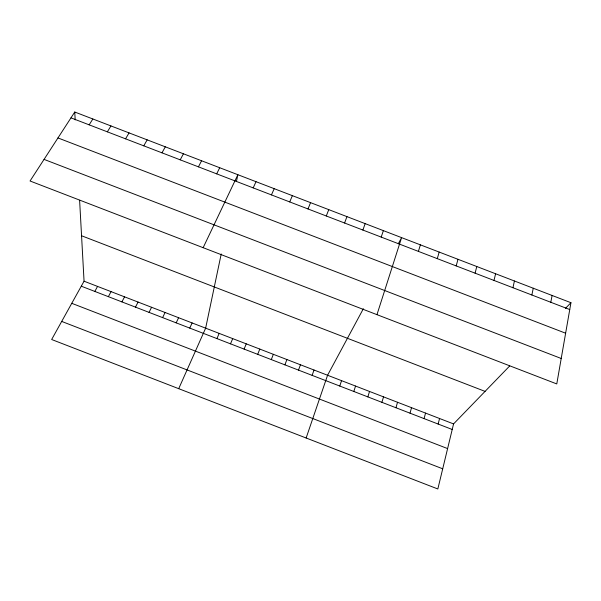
<?xml version="1.0" encoding="UTF-8"?>
<svg xmlns="http://www.w3.org/2000/svg" width="601" height="601" viewBox="0 0 601 601"><rect width="100%" height="100%" fill="white"/><g stroke="black" fill="none" stroke-linecap="round" stroke-linejoin="round"><path stroke-width="0.9" d="M570.95 302.709L556.774 383.934L30.05 180.999L74.757 112.026L570.95 302.709L565.481 308.351M550.809 302.28L552.101 295.459M531.862 295.001L533.26 288.225M221.221 253.975L205.647 328.161L178.715 388.674M236.433 181.547L237.868 174.711L203.153 247.695M512.931 287.721L514.426 280.983M494.007 280.449L495.6 273.748M509.686 365.964L453.567 423.915L437.836 488.974L51.656 339.505L84.057 281.2L79.61 200.268M438.152 424.051L439.549 418.499M475.098 273.177L476.781 266.521M424.081 418.612L425.538 413.09M456.189 265.912L457.977 259.294M410.017 413.18L411.527 407.673M395.961 407.748L397.524 402.264M437.288 258.648L439.173 252.067M381.905 402.324L383.528 396.863M418.401 251.391L420.384 244.847M367.857 396.893L369.532 391.454M376.962 314.661L401.596 237.628L398.298 243.766M353.816 391.469L355.544 386.052M339.775 386.045L341.556 380.651M381.199 237.087L383.378 230.626M306.142 438.001L327.575 375.249L363.35 308.734M362.891 230.055L365.16 223.625M312.122 375.37L314.015 370.013M298.509 370.111L300.447 364.777M344.591 223.016L346.95 216.63M284.904 364.852L286.895 359.541M326.29 215.984L328.755 209.636M271.299 359.593L273.342 354.305M257.694 354.342L259.797 349.076M308.005 208.96L310.559 202.642M244.104 349.091L246.252 343.84M289.727 201.928L292.371 195.656M230.506 343.84L232.707 338.611M216.923 338.588L219.177 333.39M271.457 194.904L274.199 188.669M253.194 187.888L256.026 181.69M189.758 328.101L192.117 322.94M176.183 322.857L178.595 317.711M162.616 317.613L165.08 312.49M216.691 173.854L219.711 167.732M149.048 312.37L151.565 307.276M135.488 307.134L138.057 302.055M198.45 166.845L201.568 160.76M121.928 301.897L124.55 296.841M108.375 296.661L111.05 291.628M180.217 159.836L183.425 153.788M94.83 291.425L97.55 286.414M161.992 152.834L165.298 146.824M143.774 145.833L147.17 139.86M125.564 138.831L129.057 132.896M107.361 131.837L110.952 125.94M89.166 124.843L92.847 118.983M70.986 117.856L569.756 309.56M57.966 137.937L565.631 333.209M44.053 159.393L561.221 358.481M81.563 235.757L485.067 391.386M84.057 281.2L453.567 423.915M81.285 286.196L452.222 429.482M71.767 303.317L447.602 448.586M61.7 321.43L442.712 468.803M74.757 112.026L75.193 119.907"/></g></svg>
